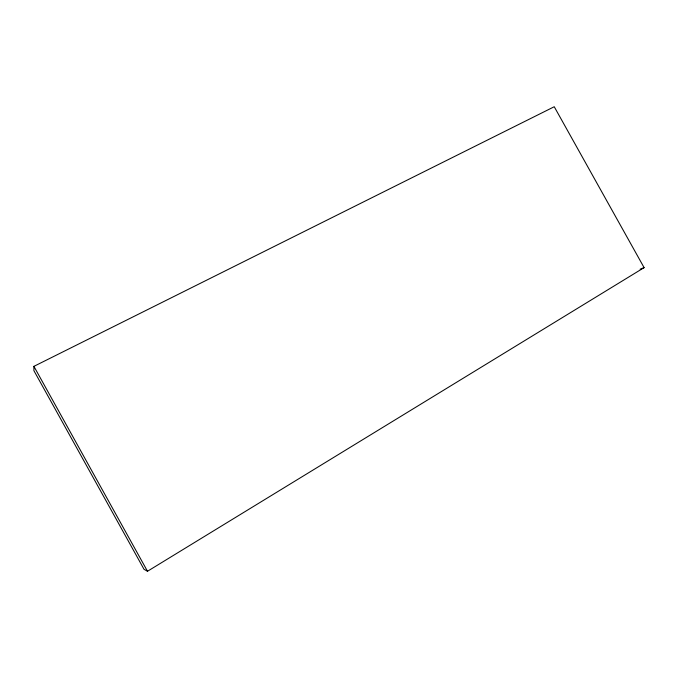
<?xml version="1.0" encoding="UTF-8"?>
<svg xmlns="http://www.w3.org/2000/svg" width="678" height="678" viewBox="0 0 678 678"><rect width="100%" height="100%" fill="white"/><g stroke="black" fill="none" stroke-linecap="round" stroke-linejoin="round"><path stroke-width="1.02" d="M33.908 366.349L33.9 370.646L144.016 569.3L147.49 571.266L644.1 267.632L554.248 106.734L33.908 366.349L147.49 571.266M640.159 269.174L644.1 267.632"/></g></svg>
